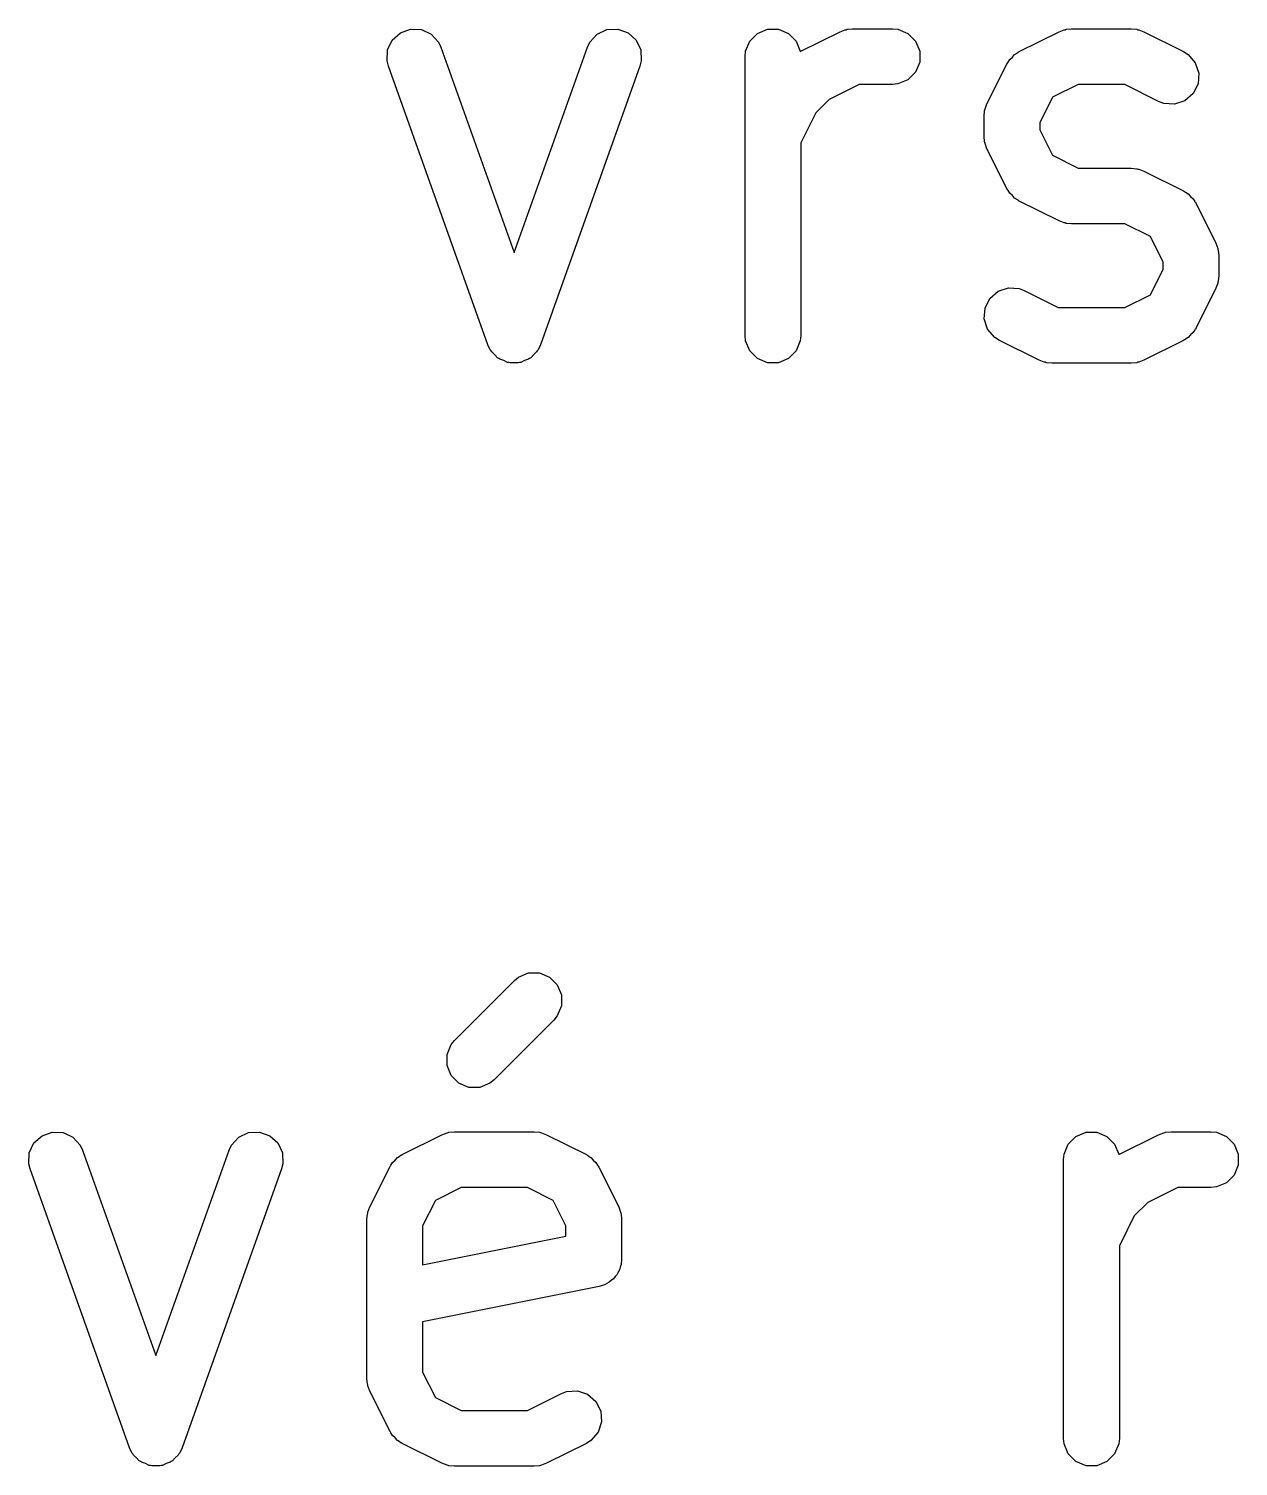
# Model space of a CAD drawing. Header units: inches. Extents: x -2.6 to 7.6, y 0.3 to 5.2.
# Drawn here: x 3.5286 to 3.6994, y 4.7604 to 4.9634 of the extents above; entities that cross this region are included whole.
import ezdxf

# ---------------------------------------------------------------- set-up
doc = ezdxf.new("R2010")
doc.units = ezdxf.units.IN
doc.header["$MEASUREMENT"] = 0
doc.layers.add('BLACK', color=250, linetype='CONTINUOUS')

msp = doc.modelspace()

# ---------------------------------------------------------------- linework, layer by layer
at = {"layer": 'BLACK', "linetype": 'CONTINUOUS'}
for p, q in [((3.57993, 4.96183), (3.58107, 4.96287)), ((3.58107, 4.96287), (3.58251, 4.96338)), ((3.58251, 4.96338), (3.58405, 4.96331)), ((3.58405, 4.96331), (3.58544, 4.96265)), ((3.58544, 4.96265), (3.58647, 4.96151)), ((3.60783, 4.96151), (3.60886, 4.96265)), ((3.60886, 4.96265), (3.61025, 4.96331)), ((3.61025, 4.96331), (3.61178, 4.96338)), ((3.61178, 4.96338), (3.61323, 4.96287)), ((3.61323, 4.96287), (3.61437, 4.96183)), ((3.63043, 4.96167), (3.63152, 4.96276)), ((3.63152, 4.96276), (3.63294, 4.96335)), ((3.63294, 4.96335), (3.63447, 4.96335)), ((3.63447, 4.96335), (3.63589, 4.96276)), ((3.63589, 4.96276), (3.63698, 4.96167)), ((3.63757, 4.9602), (3.64319, 4.96301)), ((3.64319, 4.96301), (3.64392, 4.96328)), ((3.64392, 4.96328), (3.64406, 4.96329)), ((3.64406, 4.96329), (3.64419, 4.96335)), ((3.64419, 4.96335), (3.64496, 4.96342)), ((3.64496, 4.96342), (3.65058, 4.96342)), ((3.65058, 4.96342), (3.65135, 4.96335)), ((3.65135, 4.96335), (3.65277, 4.96276)), ((3.65277, 4.96276), (3.65385, 4.96167)), ((3.6685, 4.9602), (3.67413, 4.96301)), ((3.67413, 4.96301), (3.67485, 4.96328)), ((3.67485, 4.96328), (3.67499, 4.96329)), ((3.67499, 4.96329), (3.67512, 4.96335)), ((3.67512, 4.96335), (3.67589, 4.96342)), ((3.67589, 4.96342), (3.68433, 4.96342)), ((3.68433, 4.96342), (3.68509, 4.96335)), ((3.68509, 4.96335), (3.68522, 4.96329)), ((3.68522, 4.96329), (3.68537, 4.96328)), ((3.68537, 4.96328), (3.68609, 4.96301)), ((3.68609, 4.96301), (3.69171, 4.9602)), ((3.57919, 4.95891), (3.57927, 4.96045)), ((3.57927, 4.96045), (3.57993, 4.96183)), ((3.58647, 4.96151), (3.5868, 4.96081)), ((3.5868, 4.96081), (3.59715, 4.93182)), ((3.59715, 4.93182), (3.6075, 4.96081)), ((3.6075, 4.96081), (3.60783, 4.96151)), ((3.61437, 4.96183), (3.61503, 4.96045)), ((3.61503, 4.96045), (3.6151, 4.95891)), ((3.62977, 4.95949), (3.62985, 4.96026)), ((3.62985, 4.96026), (3.63043, 4.96167)), ((3.63698, 4.96167), (3.63757, 4.96026)), ((3.63757, 4.96026), (3.63757, 4.9602)), ((3.65385, 4.96167), (3.65444, 4.96026)), ((3.65444, 4.96026), (3.65444, 4.95872)), ((3.66824, 4.96003), (3.66831, 4.9601)), ((3.66831, 4.9601), (3.66838, 4.96012)), ((3.66838, 4.96012), (3.6685, 4.9602)), ((3.69171, 4.9602), (3.69236, 4.95979)), ((3.57938, 4.95816), (3.57919, 4.95891)), ((3.59344, 4.91879), (3.57938, 4.95816)), ((3.61492, 4.95816), (3.60086, 4.91879)), ((3.6151, 4.95891), (3.61492, 4.95816)), ((3.62977, 4.92012), (3.62977, 4.95949)), ((3.65444, 4.95872), (3.65385, 4.9573)), ((3.66393, 4.95281), (3.66674, 4.95844)), ((3.66674, 4.95844), (3.66682, 4.95856)), ((3.66682, 4.95856), (3.66684, 4.95862)), ((3.66684, 4.95862), (3.66691, 4.9587)), ((3.66691, 4.9587), (3.66715, 4.95909)), ((3.66715, 4.95909), (3.66753, 4.95941)), ((3.66753, 4.95941), (3.66785, 4.95979)), ((3.66785, 4.95979), (3.66824, 4.96003)), ((3.69236, 4.95979), (3.69337, 4.95862)), ((3.69337, 4.95862), (3.69386, 4.95717)), ((3.65277, 4.95621), (3.65135, 4.95563)), ((3.65385, 4.9573), (3.65277, 4.95621)), ((3.69386, 4.95717), (3.69375, 4.95564)), ((3.64588, 4.95555), (3.64166, 4.95344)), ((3.65058, 4.95555), (3.64588, 4.95555)), ((3.65135, 4.95563), (3.65058, 4.95555)), ((3.67682, 4.95555), (3.6732, 4.95374)), ((3.6834, 4.95555), (3.67682, 4.95555)), ((3.68819, 4.95315), (3.6834, 4.95555)), ((3.69306, 4.95426), (3.6919, 4.95325)), ((3.69375, 4.95564), (3.69306, 4.95426)), ((3.64166, 4.95344), (3.63975, 4.95153)), ((3.66359, 4.95182), (3.66365, 4.95195)), ((3.66365, 4.95195), (3.66366, 4.95209)), ((3.66366, 4.95209), (3.66393, 4.95281)), ((3.6732, 4.95374), (3.67139, 4.95012)), ((3.68891, 4.95288), (3.68819, 4.95315)), ((3.69044, 4.95277), (3.68891, 4.95288)), ((3.6919, 4.95325), (3.69044, 4.95277)), ((3.63975, 4.95153), (3.63764, 4.94731)), ((3.66352, 4.95105), (3.66359, 4.95182)), ((3.66352, 4.94824), (3.66352, 4.95105)), ((3.67139, 4.95012), (3.67139, 4.94917)), ((3.66359, 4.94747), (3.66352, 4.94824)), ((3.67139, 4.94917), (3.6732, 4.94555)), ((3.63764, 4.94731), (3.63764, 4.92012)), ((3.66365, 4.94734), (3.66359, 4.94747)), ((3.66366, 4.9472), (3.66365, 4.94734)), ((3.66393, 4.94648), (3.66366, 4.9472)), ((3.66674, 4.94085), (3.66393, 4.94648)), ((3.6732, 4.94555), (3.67682, 4.94374)), ((3.67682, 4.94374), (3.68433, 4.94374)), ((3.68433, 4.94374), (3.68509, 4.94366)), ((3.68509, 4.94366), (3.68522, 4.94361)), ((3.68522, 4.94361), (3.68537, 4.9436)), ((3.68537, 4.9436), (3.68609, 4.94332)), ((3.68609, 4.94332), (3.69171, 4.94051)), ((3.66682, 4.94073), (3.66674, 4.94085)), ((3.66684, 4.94066), (3.66682, 4.94073)), ((3.66691, 4.94059), (3.66684, 4.94066)), ((3.66715, 4.9402), (3.66691, 4.94059)), ((3.66753, 4.93988), (3.66715, 4.9402)), ((3.66785, 4.9395), (3.66753, 4.93988)), ((3.69171, 4.94051), (3.69184, 4.94043)), ((3.69184, 4.94043), (3.6919, 4.94041)), ((3.6919, 4.94041), (3.69197, 4.94034)), ((3.69197, 4.94034), (3.69236, 4.9401)), ((3.69236, 4.9401), (3.69269, 4.93973)), ((3.66824, 4.93926), (3.66785, 4.9395)), ((3.66831, 4.93919), (3.66824, 4.93926)), ((3.66838, 4.93917), (3.66831, 4.93919)), ((3.6685, 4.93909), (3.66838, 4.93917)), ((3.67413, 4.93628), (3.6685, 4.93909)), ((3.69269, 4.93973), (3.69306, 4.9394)), ((3.69306, 4.9394), (3.6933, 4.93901)), ((3.6933, 4.93901), (3.69337, 4.93894)), ((3.69337, 4.93894), (3.69339, 4.93888)), ((3.69339, 4.93888), (3.69347, 4.93875)), ((3.69347, 4.93875), (3.69628, 4.93313)), ((3.67485, 4.936), (3.67413, 4.93628)), ((3.67499, 4.93599), (3.67485, 4.936)), ((3.67512, 4.93594), (3.67499, 4.93599)), ((3.67589, 4.93587), (3.67512, 4.93594)), ((3.6834, 4.93587), (3.67589, 4.93587)), ((3.68702, 4.93406), (3.6834, 4.93587)), ((3.68882, 4.93044), (3.68702, 4.93406)), ((3.69628, 4.93313), (3.69656, 4.93241)), ((3.69656, 4.93241), (3.69657, 4.93226)), ((3.69657, 4.93226), (3.69662, 4.93213)), ((3.69662, 4.93213), (3.6967, 4.93137)), ((3.68882, 4.92948), (3.68882, 4.93044)), ((3.6967, 4.93137), (3.6967, 4.92855)), ((3.68702, 4.92586), (3.68882, 4.92948)), ((3.69657, 4.92765), (3.69656, 4.92751)), ((3.69662, 4.92779), (3.69657, 4.92765)), ((3.6967, 4.92855), (3.69662, 4.92779)), ((3.66434, 4.92534), (3.6655, 4.92635)), ((3.6655, 4.92635), (3.66696, 4.92684)), ((3.66696, 4.92684), (3.66849, 4.92673)), ((3.66849, 4.92673), (3.66921, 4.92645)), ((3.66921, 4.92645), (3.67401, 4.92405)), ((3.6834, 4.92405), (3.68702, 4.92586)), ((3.69628, 4.92679), (3.69347, 4.92117)), ((3.69656, 4.92751), (3.69628, 4.92679)), ((3.66355, 4.92244), (3.66366, 4.92397)), ((3.66366, 4.92397), (3.66434, 4.92534)), ((3.67401, 4.92405), (3.6834, 4.92405)), ((3.66403, 4.92098), (3.66355, 4.92244)), ((3.62985, 4.91935), (3.62977, 4.92012)), ((3.63764, 4.92012), (3.63757, 4.91935)), ((3.66504, 4.91982), (3.66403, 4.92098)), ((3.66569, 4.91941), (3.66504, 4.91982)), ((3.69184, 4.91949), (3.69171, 4.91941)), ((3.6919, 4.91951), (3.69184, 4.91949)), ((3.69197, 4.91957), (3.6919, 4.91951)), ((3.69236, 4.91982), (3.69197, 4.91957)), ((3.69269, 4.92019), (3.69236, 4.91982)), ((3.69306, 4.92052), (3.69269, 4.92019)), ((3.6933, 4.9209), (3.69306, 4.92052)), ((3.69337, 4.92098), (3.6933, 4.9209)), ((3.69339, 4.92104), (3.69337, 4.92098)), ((3.69347, 4.92117), (3.69339, 4.92104)), ((3.59377, 4.91809), (3.59344, 4.91879)), ((3.5939, 4.91795), (3.59377, 4.91809)), ((3.59399, 4.91777), (3.5939, 4.91795)), ((3.59441, 4.91738), (3.59399, 4.91777)), ((3.60031, 4.91777), (3.59988, 4.91738)), ((3.60039, 4.91795), (3.60031, 4.91777)), ((3.60053, 4.91809), (3.60039, 4.91795)), ((3.60086, 4.91879), (3.60053, 4.91809)), ((3.63043, 4.91793), (3.62985, 4.91935)), ((3.63152, 4.91684), (3.63043, 4.91793)), ((3.63698, 4.91793), (3.63589, 4.91684)), ((3.63757, 4.91935), (3.63698, 4.91793)), ((3.67132, 4.9166), (3.66569, 4.91941)), ((3.69171, 4.91941), (3.68609, 4.9166)), ((3.5948, 4.91696), (3.59441, 4.91738)), ((3.59498, 4.91687), (3.5948, 4.91696)), ((3.59513, 4.91674), (3.59498, 4.91687)), ((3.59567, 4.91655), (3.59513, 4.91674)), ((3.59619, 4.9163), (3.59567, 4.91655)), ((3.59639, 4.91629), (3.59619, 4.9163)), ((3.59657, 4.91622), (3.59639, 4.91629)), ((3.59715, 4.91625), (3.59657, 4.91622)), ((3.59772, 4.91622), (3.59715, 4.91625)), ((3.59791, 4.91629), (3.59772, 4.91622)), ((3.59811, 4.9163), (3.59791, 4.91629)), ((3.59863, 4.91655), (3.59811, 4.9163)), ((3.59917, 4.91674), (3.59863, 4.91655)), ((3.59932, 4.91687), (3.59917, 4.91674)), ((3.5995, 4.91696), (3.59932, 4.91687)), ((3.59988, 4.91738), (3.5995, 4.91696)), ((3.63294, 4.91626), (3.63152, 4.91684)), ((3.63447, 4.91626), (3.63294, 4.91626)), ((3.63589, 4.91684), (3.63447, 4.91626)), ((3.67204, 4.91632), (3.67132, 4.9166)), ((3.67218, 4.91631), (3.67204, 4.91632)), ((3.67231, 4.91626), (3.67218, 4.91631)), ((3.67308, 4.91618), (3.67231, 4.91626)), ((3.68433, 4.91618), (3.67308, 4.91618)), ((3.68509, 4.91626), (3.68433, 4.91618)), ((3.68522, 4.91631), (3.68509, 4.91626)), ((3.68537, 4.91632), (3.68522, 4.91631)), ((3.68609, 4.9166), (3.68537, 4.91632)), ((3.58874, 4.82054), (3.59718, 4.82898)), ((3.59718, 4.82898), (3.59777, 4.82947)), ((3.59777, 4.82947), (3.59919, 4.83006)), ((3.59919, 4.83006), (3.60073, 4.83006)), ((3.60073, 4.83006), (3.60215, 4.82947)), ((3.60215, 4.82947), (3.60323, 4.82838)), ((3.60323, 4.82838), (3.60382, 4.82696)), ((3.60382, 4.82696), (3.60382, 4.82543)), ((3.60382, 4.82543), (3.60323, 4.82401)), ((3.60274, 4.82341), (3.59431, 4.81498)), ((3.60323, 4.82401), (3.60274, 4.82341)), ((3.58825, 4.81995), (3.58874, 4.82054)), ((3.58766, 4.81853), (3.58825, 4.81995)), ((3.58766, 4.81699), (3.58766, 4.81853)), ((3.58825, 4.81557), (3.58766, 4.81699)), ((3.58934, 4.81449), (3.58825, 4.81557)), ((3.59076, 4.8139), (3.58934, 4.81449)), ((3.59229, 4.8139), (3.59076, 4.8139)), ((3.59371, 4.81449), (3.59229, 4.8139)), ((3.59431, 4.81498), (3.59371, 4.81449)), ((3.52865, 4.80466), (3.52931, 4.80605)), ((3.52931, 4.80605), (3.53045, 4.80708)), ((3.53045, 4.80708), (3.53189, 4.80759)), ((3.53189, 4.80759), (3.53343, 4.80752)), ((3.53343, 4.80752), (3.53482, 4.80686)), ((3.53482, 4.80686), (3.53585, 4.80572)), ((3.55721, 4.80572), (3.55824, 4.80686)), ((3.55824, 4.80686), (3.55963, 4.80752)), ((3.55963, 4.80752), (3.56117, 4.80759)), ((3.56117, 4.80759), (3.56261, 4.80708)), ((3.56261, 4.80708), (3.56375, 4.80605)), ((3.56375, 4.80605), (3.56441, 4.80466)), ((3.58133, 4.80441), (3.58695, 4.80722)), ((3.58695, 4.80722), (3.58767, 4.8075)), ((3.58767, 4.8075), (3.58781, 4.80751)), ((3.58781, 4.80751), (3.58794, 4.80756)), ((3.58794, 4.80756), (3.58871, 4.80764)), ((3.58871, 4.80764), (3.59996, 4.80764)), ((3.59996, 4.80764), (3.60073, 4.80756)), ((3.60073, 4.80756), (3.60086, 4.80751)), ((3.60086, 4.80751), (3.601, 4.8075)), ((3.601, 4.8075), (3.60172, 4.80722)), ((3.60172, 4.80722), (3.60735, 4.80441)), ((3.67484, 4.80447), (3.67543, 4.80589)), ((3.67543, 4.80589), (3.67651, 4.80697)), ((3.67651, 4.80697), (3.67793, 4.80756)), ((3.67793, 4.80756), (3.67947, 4.80756)), ((3.67947, 4.80756), (3.68089, 4.80697)), ((3.68089, 4.80697), (3.68197, 4.80589)), ((3.68197, 4.80589), (3.68256, 4.80447)), ((3.68257, 4.80441), (3.68819, 4.80722)), ((3.68819, 4.80722), (3.68891, 4.8075)), ((3.68891, 4.8075), (3.68905, 4.80751)), ((3.68905, 4.80751), (3.68918, 4.80756)), ((3.68918, 4.80756), (3.68995, 4.80764)), ((3.68995, 4.80764), (3.69557, 4.80764)), ((3.69557, 4.80764), (3.69634, 4.80756)), ((3.69634, 4.80756), (3.69776, 4.80697)), ((3.69776, 4.80697), (3.69885, 4.80589)), ((3.69885, 4.80589), (3.69944, 4.80447)), ((3.52857, 4.80312), (3.52865, 4.80466)), ((3.53585, 4.80572), (3.53618, 4.80502)), ((3.53618, 4.80502), (3.54653, 4.77604)), ((3.54653, 4.77604), (3.55688, 4.80502)), ((3.55688, 4.80502), (3.55721, 4.80572)), ((3.56441, 4.80466), (3.56449, 4.80312)), ((3.58035, 4.80362), (3.58067, 4.804)), ((3.58067, 4.804), (3.58106, 4.80424)), ((3.58106, 4.80424), (3.58114, 4.80431)), ((3.58114, 4.80431), (3.5812, 4.80433)), ((3.5812, 4.80433), (3.58133, 4.80441)), ((3.60735, 4.80441), (3.60747, 4.80433)), ((3.60747, 4.80433), (3.60753, 4.80431)), ((3.60753, 4.80431), (3.60761, 4.80424)), ((3.60761, 4.80424), (3.608, 4.804)), ((3.608, 4.804), (3.60832, 4.80362)), ((3.67476, 4.8037), (3.67484, 4.80447)), ((3.68256, 4.80447), (3.68257, 4.80441)), ((3.69944, 4.80447), (3.69944, 4.80293)), ((3.52876, 4.80238), (3.52857, 4.80312)), ((3.54282, 4.76301), (3.52876, 4.80238)), ((3.5643, 4.80238), (3.55024, 4.76301)), ((3.56449, 4.80312), (3.5643, 4.80238)), ((3.57675, 4.79702), (3.57957, 4.80265)), ((3.57957, 4.80265), (3.57965, 4.80278)), ((3.57965, 4.80278), (3.57967, 4.80284)), ((3.57967, 4.80284), (3.57973, 4.80291)), ((3.57973, 4.80291), (3.57998, 4.8033)), ((3.57998, 4.8033), (3.58035, 4.80362)), ((3.60832, 4.80362), (3.6087, 4.8033)), ((3.6087, 4.8033), (3.60894, 4.80291)), ((3.60894, 4.80291), (3.60901, 4.80284)), ((3.60901, 4.80284), (3.60903, 4.80278)), ((3.60903, 4.80278), (3.60911, 4.80265)), ((3.60911, 4.80265), (3.61192, 4.79702)), ((3.67476, 4.76433), (3.67476, 4.8037)), ((3.69944, 4.80293), (3.69885, 4.80151)), ((3.58964, 4.79976), (3.58602, 4.79795)), ((3.59903, 4.79976), (3.58964, 4.79976)), ((3.60265, 4.79795), (3.59903, 4.79976)), ((3.69088, 4.79976), (3.68666, 4.79765)), ((3.69557, 4.79976), (3.69088, 4.79976)), ((3.69634, 4.79984), (3.69557, 4.79976)), ((3.69776, 4.80043), (3.69634, 4.79984)), ((3.69885, 4.80151), (3.69776, 4.80043)), ((3.58602, 4.79795), (3.58421, 4.79433)), ((3.60446, 4.79433), (3.60265, 4.79795)), ((3.68666, 4.79765), (3.68475, 4.79574)), ((3.57634, 4.79526), (3.57641, 4.79603)), ((3.57641, 4.79603), (3.57647, 4.79616)), ((3.57647, 4.79616), (3.57648, 4.7963)), ((3.57648, 4.7963), (3.57675, 4.79702)), ((3.61192, 4.79702), (3.61219, 4.7963)), ((3.61219, 4.7963), (3.6122, 4.79616)), ((3.6122, 4.79616), (3.61226, 4.79603)), ((3.61226, 4.79603), (3.61233, 4.79526)), ((3.68475, 4.79574), (3.68264, 4.79152)), ((3.57634, 4.77277), (3.57634, 4.79526)), ((3.58421, 4.79433), (3.58421, 4.78882)), ((3.60446, 4.79287), (3.60446, 4.79433)), ((3.61233, 4.79526), (3.61233, 4.78964)), ((3.58421, 4.78882), (3.60446, 4.79287)), ((3.61233, 4.78964), (3.61226, 4.78887)), ((3.61233, 4.78964), (3.61233, 4.78964)), ((3.61233, 4.78964), (3.61233, 4.78964)), ((3.61233, 4.78964), (3.61233, 4.78964)), ((3.68264, 4.79152), (3.68264, 4.76433)), ((3.61182, 4.78781), (3.61167, 4.78745)), ((3.61204, 4.78814), (3.61182, 4.78781)), ((3.61211, 4.78851), (3.61204, 4.78814)), ((3.61226, 4.78887), (3.61211, 4.78851)), ((3.60917, 4.78578), (3.58421, 4.78079)), ((3.60991, 4.786), (3.60917, 4.78578)), ((3.60917, 4.78578), (3.60917, 4.78578)), ((3.60917, 4.78578), (3.60917, 4.78578)), ((3.60917, 4.78578), (3.60917, 4.78578)), ((3.61023, 4.78622), (3.60991, 4.786)), ((3.61058, 4.78637), (3.61023, 4.78622)), ((3.61086, 4.78664), (3.61058, 4.78637)), ((3.61118, 4.78686), (3.61086, 4.78664)), ((3.6114, 4.78718), (3.61118, 4.78686)), ((3.61167, 4.78745), (3.6114, 4.78718)), ((3.58421, 4.78079), (3.58421, 4.7737)), ((3.58421, 4.7737), (3.58602, 4.77008)), ((3.57641, 4.772), (3.57634, 4.77277)), ((3.57647, 4.77187), (3.57641, 4.772)), ((3.57648, 4.77173), (3.57647, 4.77187)), ((3.57675, 4.77101), (3.57648, 4.77173)), ((3.57957, 4.76538), (3.57675, 4.77101)), ((3.58602, 4.77008), (3.58964, 4.76827)), ((3.59903, 4.76827), (3.60382, 4.77066)), ((3.60382, 4.77066), (3.60455, 4.77094)), ((3.60455, 4.77094), (3.60608, 4.77105)), ((3.60608, 4.77105), (3.60753, 4.77056)), ((3.60753, 4.77056), (3.6087, 4.76956)), ((3.6087, 4.76956), (3.60938, 4.76818)), ((3.58964, 4.76827), (3.59903, 4.76827)), ((3.60938, 4.76818), (3.60949, 4.76665)), ((3.57965, 4.76525), (3.57957, 4.76538)), ((3.57967, 4.76519), (3.57965, 4.76525)), ((3.57973, 4.76512), (3.57967, 4.76519)), ((3.60901, 4.76519), (3.608, 4.76403)), ((3.60949, 4.76665), (3.60901, 4.76519)), ((3.57998, 4.76473), (3.57973, 4.76512)), ((3.58035, 4.7644), (3.57998, 4.76473)), ((3.58067, 4.76403), (3.58035, 4.7644)), ((3.58106, 4.76379), (3.58067, 4.76403)), ((3.58114, 4.76372), (3.58106, 4.76379)), ((3.5812, 4.7637), (3.58114, 4.76372)), ((3.58133, 4.76362), (3.5812, 4.7637)), ((3.58695, 4.76081), (3.58133, 4.76362)), ((3.60735, 4.76362), (3.60172, 4.76081)), ((3.608, 4.76403), (3.60735, 4.76362)), ((3.67484, 4.76356), (3.67476, 4.76433)), ((3.67543, 4.76214), (3.67484, 4.76356)), ((3.68256, 4.76356), (3.68197, 4.76214)), ((3.68264, 4.76433), (3.68256, 4.76356)), ((3.54315, 4.76231), (3.54282, 4.76301)), ((3.54328, 4.76216), (3.54315, 4.76231)), ((3.54337, 4.76198), (3.54328, 4.76216)), ((3.5438, 4.7616), (3.54337, 4.76198)), ((3.54418, 4.76117), (3.5438, 4.7616)), ((3.54436, 4.76108), (3.54418, 4.76117)), ((3.54888, 4.76117), (3.5487, 4.76108)), ((3.54926, 4.7616), (3.54888, 4.76117)), ((3.54969, 4.76198), (3.54926, 4.7616)), ((3.54978, 4.76216), (3.54969, 4.76198)), ((3.54991, 4.76231), (3.54978, 4.76216)), ((3.55024, 4.76301), (3.54991, 4.76231)), ((3.67651, 4.76106), (3.67543, 4.76214)), ((3.68197, 4.76214), (3.68089, 4.76106)), ((3.54451, 4.76095), (3.54436, 4.76108)), ((3.54505, 4.76076), (3.54451, 4.76095)), ((3.54557, 4.76051), (3.54505, 4.76076)), ((3.54577, 4.7605), (3.54557, 4.76051)), ((3.54595, 4.76043), (3.54577, 4.7605)), ((3.54653, 4.76046), (3.54595, 4.76043)), ((3.54711, 4.76043), (3.54653, 4.76046)), ((3.54729, 4.7605), (3.54711, 4.76043)), ((3.54749, 4.76051), (3.54729, 4.7605)), ((3.54801, 4.76076), (3.54749, 4.76051)), ((3.54855, 4.76095), (3.54801, 4.76076)), ((3.5487, 4.76108), (3.54855, 4.76095)), ((3.58767, 4.76053), (3.58695, 4.76081)), ((3.58781, 4.76052), (3.58767, 4.76053)), ((3.58794, 4.76047), (3.58781, 4.76052)), ((3.58871, 4.76039), (3.58794, 4.76047)), ((3.59996, 4.76039), (3.58871, 4.76039)), ((3.60073, 4.76047), (3.59996, 4.76039)), ((3.60086, 4.76052), (3.60073, 4.76047)), ((3.601, 4.76053), (3.60086, 4.76052)), ((3.60172, 4.76081), (3.601, 4.76053)), ((3.67793, 4.76047), (3.67651, 4.76106)), ((3.67947, 4.76047), (3.67793, 4.76047)), ((3.68089, 4.76106), (3.67947, 4.76047))]:
    msp.add_line(p, q, dxfattribs=at)

doc.saveas('drawing.dxf')
